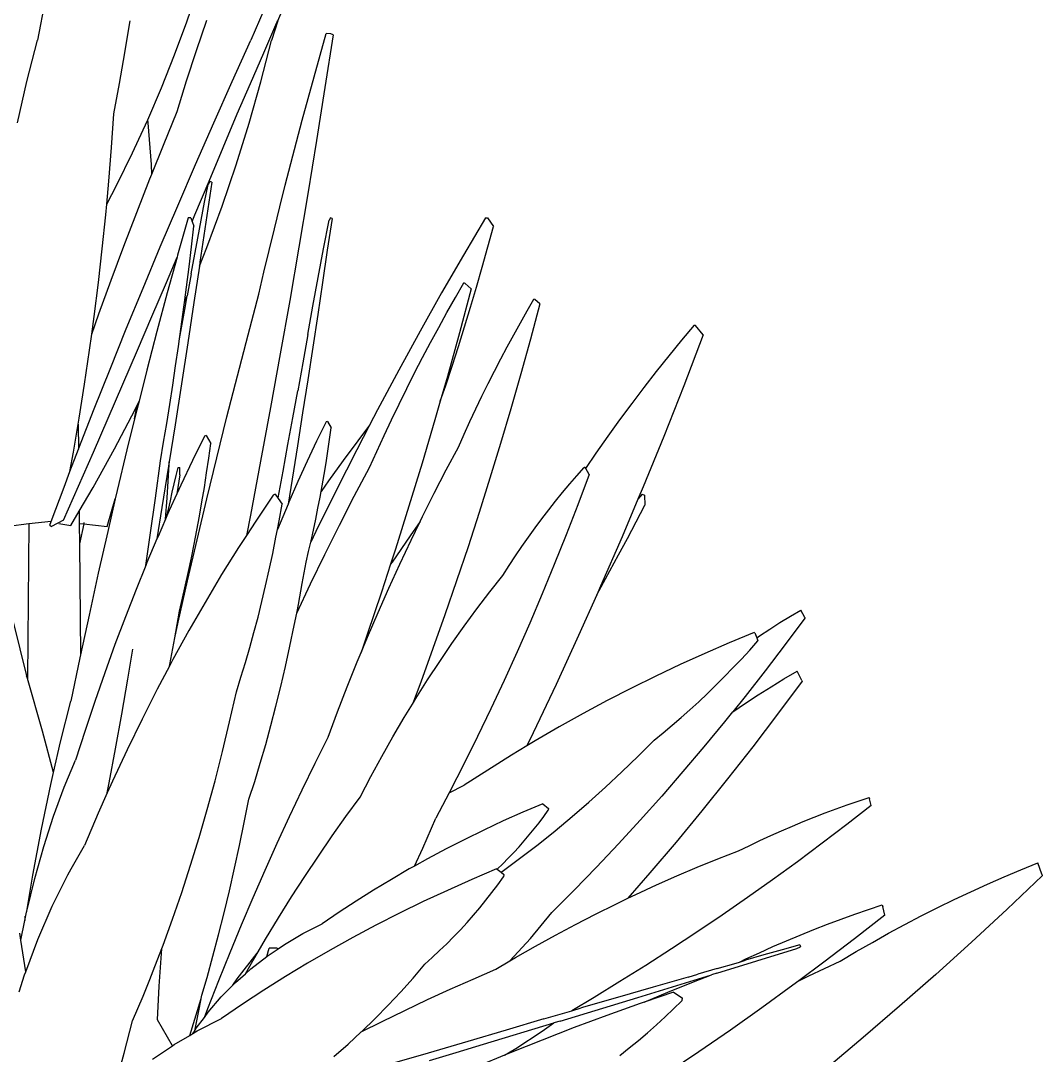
# Model space of a CAD drawing. Header units: metres. Extents: x 244.4 to 340.3, y -4.1 to 64.3.
# Drawn here: x 250.82 to 251.415, y 8.149 to 8.751 of the extents above; entities that cross this region are included whole.
import ezdxf

# ---------------------------------------------------------------- set-up
doc = ezdxf.new("R2010")
doc.units = ezdxf.units.M
doc.layers.add('Edges', color=7, linetype='Continuous')

# ---------------------------------------------------------------- blocks, each defined once
blk = doc.blocks.new('Novo+Sobrado2m fr')
for p, q in [((-4.6717, -0.4665), (-4.66511, -0.4472)), ((-4.61871, -0.4658), (-4.61157, -0.4492)), ((-4.75411, -0.45381), (-4.75853, -0.47722)), ((-4.62418, -0.45381), (-4.63443, -0.47722)), ((-4.70771, -0.48461), (-4.70486, -0.4669)), ((-4.70486, -0.4669), (-4.7047, -0.4658)), ((-4.67882, -0.48574), (-4.6717, -0.4665)), ((-4.66598, -0.48319), (-4.66004, -0.46548)), ((-4.62684, -0.48461), (-4.61918, -0.4669)), ((-4.61871, -0.4658), (-4.62235, -0.47742)), ((-4.61918, -0.4669), (-4.61871, -0.4658)), ((-4.59406, -0.48589), (-4.59051, -0.47334)), ((-4.58652, -0.47404), (-4.59124, -0.5048)), ((-4.58785, -0.47342), (-4.59051, -0.47334)), ((-4.58652, -0.47404), (-4.58785, -0.47342)), ((-4.76484, -0.50125), (-4.75853, -0.47722)), ((-4.64527, -0.50125), (-4.63443, -0.47722)), ((-4.62848, -0.50146), (-4.62235, -0.47742)), ((-4.7108, -0.50234), (-4.70771, -0.48461)), ((-4.68646, -0.50489), (-4.67882, -0.48574)), ((-4.67173, -0.50092), (-4.66598, -0.48319)), ((-4.63455, -0.50234), (-4.62684, -0.48461)), ((-4.59756, -0.49846), (-4.59406, -0.48589)), ((-4.60101, -0.51105), (-4.59756, -0.49846)), ((-4.77028, -0.52536), (-4.76484, -0.50125)), ((-4.71413, -0.52006), (-4.7108, -0.50234)), ((-4.69442, -0.52346), (-4.68646, -0.50489)), ((-4.6773, -0.51865), (-4.67173, -0.50092)), ((-4.65598, -0.52536), (-4.64527, -0.50125)), ((-4.6423, -0.52006), (-4.63455, -0.50234)), ((-4.63532, -0.52556), (-4.62848, -0.50146)), ((-4.59124, -0.5048), (-4.59612, -0.53565)), ((-4.60441, -0.52366), (-4.60101, -0.51105)), ((-4.71548, -0.53964), (-4.71413, -0.52006)), ((-4.70323, -0.54272), (-4.6946, -0.52389)), ((-4.6946, -0.52389), (-4.69442, -0.52346)), ((-4.69419, -0.52536), (-4.69442, -0.52346)), ((-4.68529, -0.53822), (-4.6773, -0.51865)), ((-4.65044, -0.53964), (-4.6423, -0.52006)), ((-4.60775, -0.53629), (-4.60441, -0.52366)), ((-4.69228, -0.54949), (-4.69419, -0.52536)), ((-4.66654, -0.54949), (-4.65598, -0.52536)), ((-4.64286, -0.54969), (-4.63532, -0.52556)), ((-4.61105, -0.54894), (-4.60775, -0.53629)), ((-4.59612, -0.53565), (-4.60116, -0.5666)), ((-4.71705, -0.55926), (-4.71548, -0.53964)), ((-4.69205, -0.55516), (-4.68529, -0.53822)), ((-4.65864, -0.55926), (-4.65044, -0.53964)), ((-4.71233, -0.56132), (-4.70323, -0.54272)), ((-4.69205, -0.55516), (-4.69228, -0.54949)), ((-4.67693, -0.57359), (-4.66654, -0.54949)), ((-4.65108, -0.57379), (-4.64286, -0.54969)), ((-4.61429, -0.5616), (-4.61105, -0.54894)), ((-4.71828, -0.57275), (-4.71705, -0.55926)), ((-4.70079, -0.57749), (-4.69312, -0.55784)), ((-4.69312, -0.55784), (-4.69205, -0.55516)), ((-4.66689, -0.57891), (-4.65864, -0.55926)), ((-4.6571, -0.55993), (-4.66051, -0.58308)), ((-4.65829, -0.55952), (-4.65927, -0.56112)), ((-4.6571, -0.55993), (-4.65829, -0.55952)), ((-4.71828, -0.57275), (-4.71233, -0.56132)), ((-4.66126, -0.57158), (-4.65927, -0.56112)), ((-4.61748, -0.57427), (-4.61429, -0.5616)), ((-4.66518, -0.59244), (-4.66126, -0.57158)), ((-4.60116, -0.5666), (-4.60635, -0.59762)), ((-4.71884, -0.57891), (-4.71828, -0.57275)), ((-4.7083, -0.59718), (-4.70079, -0.57749)), ((-4.68713, -0.59761), (-4.67693, -0.57359)), ((-4.65997, -0.59782), (-4.65108, -0.57379)), ((-4.62062, -0.58695), (-4.61748, -0.57427)), ((-4.72086, -0.59859), (-4.71884, -0.57891)), ((-4.67082, -0.58068), (-4.67697, -0.60237)), ((-4.66937, -0.58064), (-4.67082, -0.58068)), ((-4.66937, -0.58064), (-4.66855, -0.58284)), ((-4.66855, -0.58284), (-4.66689, -0.57891)), ((-4.66855, -0.58284), (-4.66753, -0.58557)), ((-4.66051, -0.58308), (-4.66398, -0.60639)), ((-4.59201, -0.59871), (-4.58884, -0.58197)), ((-4.5871, -0.58101), (-4.58983, -0.59955)), ((-4.58806, -0.58068), (-4.58884, -0.58197)), ((-4.5871, -0.58101), (-4.58806, -0.58068)), ((-4.49769, -0.58064), (-4.51055, -0.60233)), ((-4.49769, -0.58064), (-4.49652, -0.58068)), ((-4.49652, -0.58068), (-4.49313, -0.58561)), ((-4.66893, -0.59745), (-4.66753, -0.58557)), ((-4.6237, -0.59964), (-4.62062, -0.58695)), ((-4.49634, -0.59749), (-4.49313, -0.58561)), ((-4.66904, -0.61323), (-4.66518, -0.59244)), ((-4.72311, -0.61831), (-4.72086, -0.59859)), ((-4.71564, -0.61689), (-4.7083, -0.59718)), ((-4.69712, -0.62151), (-4.68713, -0.59761)), ((-4.67697, -0.60237), (-4.67728, -0.60351)), ((-4.67037, -0.60924), (-4.66893, -0.59745)), ((-4.66434, -0.60877), (-4.65997, -0.59782)), ((-4.62672, -0.61233), (-4.6237, -0.59964)), ((-4.60635, -0.59762), (-4.6117, -0.62872)), ((-4.59513, -0.61539), (-4.59201, -0.59871)), ((-4.58983, -0.59955), (-4.59261, -0.61822)), ((-4.51055, -0.60233), (-4.52328, -0.62436)), ((-4.49962, -0.60928), (-4.49634, -0.59749)), ((-4.68355, -0.61831), (-4.67728, -0.60351)), ((-4.67728, -0.60351), (-4.68303, -0.6244)), ((-4.66398, -0.60639), (-4.66434, -0.60877)), ((-4.67185, -0.62095), (-4.67037, -0.60924)), ((-4.66904, -0.61323), (-4.6714, -0.62615)), ((-4.66434, -0.60877), (-4.66751, -0.62985)), ((-4.62969, -0.62503), (-4.62672, -0.61233)), ((-4.50298, -0.62099), (-4.49962, -0.60928)), ((-4.72557, -0.63804), (-4.72311, -0.61831)), ((-4.72282, -0.63663), (-4.71564, -0.61689)), ((-4.69196, -0.63804), (-4.68355, -0.61831)), ((-4.59819, -0.63201), (-4.59513, -0.61539)), ((-4.59261, -0.61822), (-4.59544, -0.63702)), ((-4.51528, -0.6271), (-4.51032, -0.61856)), ((-4.50964, -0.61894), (-4.51032, -0.61856)), ((-4.50607, -0.62207), (-4.50964, -0.61894)), ((-4.70687, -0.64524), (-4.69712, -0.62151)), ((-4.68303, -0.6244), (-4.68902, -0.64675)), ((-4.67302, -0.62992), (-4.67185, -0.62095)), ((-4.67302, -0.62992), (-4.6714, -0.62615)), ((-4.67282, -0.63393), (-4.6714, -0.62615)), ((-4.63601, -0.64883), (-4.62969, -0.62503)), ((-4.52328, -0.62436), (-4.53586, -0.64671)), ((-4.50607, -0.62207), (-4.51289, -0.64757)), ((-4.50641, -0.63262), (-4.50298, -0.62099)), ((-4.67493, -0.64411), (-4.67337, -0.63258)), ((-4.67337, -0.63258), (-4.67302, -0.62992)), ((-4.66751, -0.62985), (-4.67111, -0.65347)), ((-4.6117, -0.62872), (-4.61721, -0.65989)), ((-4.60118, -0.64855), (-4.59819, -0.63201)), ((-4.52017, -0.63572), (-4.51528, -0.6271)), ((-4.50992, -0.64415), (-4.50641, -0.63262)), ((-4.4735, -0.63482), (-4.46952, -0.62798)), ((-4.46613, -0.63078), (-4.47159, -0.65121)), ((-4.46898, -0.62828), (-4.46952, -0.62798)), ((-4.46613, -0.63078), (-4.46898, -0.62828)), ((-4.72697, -0.64833), (-4.72282, -0.63663)), ((-4.72697, -0.64833), (-4.72557, -0.63804)), ((-4.70041, -0.6578), (-4.69196, -0.63804)), ((-4.6759, -0.65103), (-4.67282, -0.63393)), ((-4.59544, -0.63702), (-4.59832, -0.65594)), ((-4.52499, -0.64443), (-4.52017, -0.63572)), ((-4.47742, -0.64172), (-4.4735, -0.63482)), ((-4.6759, -0.65103), (-4.67493, -0.64411)), ((-4.52975, -0.65321), (-4.52499, -0.64443)), ((-4.51351, -0.6556), (-4.50992, -0.64415)), ((-4.48128, -0.64869), (-4.47742, -0.64172)), ((-4.38345, -0.65197), (-4.37599, -0.64311)), ((-4.37548, -0.6433), (-4.37599, -0.64311)), ((-4.3709, -0.64872), (-4.37548, -0.6433)), ((-4.72826, -0.6578), (-4.72697, -0.64833)), ((-4.71636, -0.66874), (-4.70687, -0.64524)), ((-4.68902, -0.64675), (-4.69493, -0.66943)), ((-4.6422, -0.67266), (-4.63601, -0.64883)), ((-4.60118, -0.64855), (-4.60412, -0.66501)), ((-4.53586, -0.64671), (-4.54829, -0.66939)), ((-4.51289, -0.64757), (-4.51993, -0.67298)), ((-4.48509, -0.65573), (-4.48128, -0.64869)), ((-4.3709, -0.64872), (-4.3823, -0.67843)), ((-4.67818, -0.66691), (-4.67653, -0.65556)), ((-4.67653, -0.65556), (-4.6759, -0.65103)), ((-4.67111, -0.65347), (-4.67477, -0.67723)), ((-4.59832, -0.65594), (-4.60125, -0.67497)), ((-4.53444, -0.66207), (-4.52975, -0.65321)), ((-4.51717, -0.66695), (-4.51351, -0.6556)), ((-4.48885, -0.66282), (-4.48509, -0.65573)), ((-4.47159, -0.65121), (-4.47722, -0.67157)), ((-4.39082, -0.66097), (-4.38345, -0.65197)), ((-4.73117, -0.67758), (-4.72826, -0.6578)), ((-4.70892, -0.67758), (-4.70041, -0.6578)), ((-4.61721, -0.65989), (-4.62286, -0.69113)), ((-4.53906, -0.671), (-4.53444, -0.66207)), ((-4.49255, -0.66998), (-4.48885, -0.66282)), ((-4.39811, -0.6701), (-4.39082, -0.66097)), ((-4.72559, -0.69197), (-4.71636, -0.66874)), ((-4.67986, -0.67817), (-4.67818, -0.66691)), ((-4.60412, -0.66501), (-4.607, -0.68136)), ((-4.52091, -0.67821), (-4.51717, -0.66695)), ((-4.69493, -0.66943), (-4.69948, -0.68741)), ((-4.64827, -0.69653), (-4.6422, -0.67266)), ((-4.54829, -0.66939), (-4.56057, -0.6924)), ((-4.54361, -0.68001), (-4.53906, -0.671)), ((-4.51993, -0.67298), (-4.52409, -0.68751)), ((-4.49619, -0.67719), (-4.49255, -0.66998)), ((-4.47722, -0.67157), (-4.48303, -0.69185)), ((-4.40532, -0.67936), (-4.39811, -0.6701)), ((-4.7343, -0.69737), (-4.73117, -0.67758)), ((-4.71747, -0.69737), (-4.70892, -0.67758)), ((-4.68158, -0.68933), (-4.67986, -0.67817)), ((-4.67477, -0.67723), (-4.67849, -0.70114)), ((-4.60125, -0.67497), (-4.60423, -0.69412)), ((-4.54808, -0.68909), (-4.54361, -0.68001)), ((-4.52409, -0.68751), (-4.52091, -0.67821)), ((-4.49978, -0.68447), (-4.49619, -0.67719)), ((-4.41243, -0.68874), (-4.40532, -0.67936)), ((-4.3823, -0.67843), (-4.39398, -0.70794)), ((-4.60989, -0.69704), (-4.607, -0.68136)), ((-4.5033, -0.6918), (-4.49978, -0.68447)), ((-4.73452, -0.71488), (-4.72559, -0.69197)), ((-4.71373, -0.71509), (-4.70181, -0.69218)), ((-4.70203, -0.69764), (-4.70086, -0.69197)), ((-4.70075, -0.69244), (-4.70203, -0.69764)), ((-4.70181, -0.69218), (-4.70043, -0.68935)), ((-4.70086, -0.69197), (-4.70043, -0.68935)), ((-4.69948, -0.68741), (-4.70075, -0.69244)), ((-4.70043, -0.68935), (-4.69948, -0.68741)), ((-4.68335, -0.70039), (-4.68158, -0.68933)), ((-4.62286, -0.69113), (-4.62867, -0.72242)), ((-4.56057, -0.6924), (-4.56522, -0.70134)), ((-4.55249, -0.69824), (-4.54808, -0.68909)), ((-4.52409, -0.68751), (-4.52717, -0.6983)), ((-4.50677, -0.69918), (-4.5033, -0.6918)), ((-4.48303, -0.69185), (-4.489, -0.71206)), ((-4.41946, -0.69825), (-4.41243, -0.68874)), ((-4.73488, -0.7008), (-4.7343, -0.69737)), ((-4.72606, -0.71716), (-4.71747, -0.69737)), ((-4.70203, -0.69764), (-4.70649, -0.71576)), ((-4.65421, -0.72042), (-4.64827, -0.69653)), ((-4.61276, -0.71267), (-4.60989, -0.69704)), ((-4.60423, -0.69412), (-4.60726, -0.71339)), ((-4.55682, -0.70746), (-4.55249, -0.69824)), ((-4.52717, -0.6983), (-4.53463, -0.72353)), ((-4.4264, -0.70788), (-4.41946, -0.69825)), ((-4.73765, -0.71716), (-4.73488, -0.7008)), ((-4.73488, -0.7008), (-4.73473, -0.71543)), ((-4.68515, -0.71135), (-4.68335, -0.70039)), ((-4.67849, -0.70114), (-4.6819, -0.72281)), ((-4.5905, -0.69946), (-4.59607, -0.71079)), ((-4.58967, -0.69917), (-4.5905, -0.69946)), ((-4.58967, -0.69917), (-4.58751, -0.70289)), ((-4.58848, -0.70979), (-4.58751, -0.70289)), ((-4.56522, -0.70134), (-4.5727, -0.71572)), ((-4.56522, -0.70134), (-4.57211, -0.7105)), ((-4.51019, -0.70662), (-4.50677, -0.69918)), ((-4.66135, -0.7078), (-4.6683, -0.72195)), ((-4.66031, -0.70744), (-4.66135, -0.7078)), ((-4.66031, -0.70744), (-4.65762, -0.71208)), ((-4.59607, -0.71079), (-4.60154, -0.72236)), ((-4.5895, -0.71662), (-4.58848, -0.70979)), ((-4.57211, -0.7105), (-4.58061, -0.72207)), ((-4.56108, -0.71675), (-4.55682, -0.70746)), ((-4.51354, -0.71412), (-4.51019, -0.70662)), ((-4.43325, -0.71763), (-4.4264, -0.70788)), ((-4.39398, -0.70794), (-4.40595, -0.73725)), ((-4.73967, -0.72836), (-4.73473, -0.71543)), ((-4.73473, -0.71543), (-4.73452, -0.71488)), ((-4.7262, -0.73763), (-4.71373, -0.71509)), ((-4.70649, -0.71576), (-4.71214, -0.7394)), ((-4.68699, -0.72221), (-4.68515, -0.71135)), ((-4.65883, -0.7207), (-4.65762, -0.71208)), ((-4.61559, -0.72826), (-4.61276, -0.71267)), ((-4.60726, -0.71339), (-4.61034, -0.73276)), ((-4.59056, -0.72339), (-4.5895, -0.71662)), ((-4.5727, -0.71572), (-4.58468, -0.73936)), ((-4.56526, -0.7261), (-4.56108, -0.71675)), ((-4.52062, -0.72748), (-4.51354, -0.71412)), ((-4.489, -0.71206), (-4.49514, -0.73218)), ((-4.73967, -0.72836), (-4.73765, -0.71716)), ((-4.73469, -0.73697), (-4.72606, -0.71716)), ((-4.68992, -0.74396), (-4.68699, -0.72221)), ((-4.6819, -0.72281), (-4.68227, -0.72519)), ((-4.68197, -0.7243), (-4.6819, -0.72281)), ((-4.6683, -0.72195), (-4.67513, -0.73639)), ((-4.6601, -0.72923), (-4.65883, -0.7207)), ((-4.66002, -0.74432), (-4.65421, -0.72042)), ((-4.62867, -0.72242), (-4.63464, -0.75378)), ((-4.60154, -0.72236), (-4.60691, -0.73417)), ((-4.58061, -0.72207), (-4.58909, -0.73387)), ((-4.43939, -0.7266), (-4.43325, -0.71763)), ((-4.74314, -0.73743), (-4.73967, -0.72836)), ((-4.68227, -0.72519), (-4.68611, -0.74937)), ((-4.68312, -0.74376), (-4.68197, -0.7243)), ((-4.6778, -0.7307), (-4.67666, -0.72597)), ((-4.67666, -0.72597), (-4.67567, -0.72612)), ((-4.67565, -0.73023), (-4.67567, -0.72612)), ((-4.61838, -0.7438), (-4.61559, -0.72826)), ((-4.59168, -0.73009), (-4.59056, -0.72339)), ((-4.57411, -0.74278), (-4.56526, -0.7261)), ((-4.53463, -0.72353), (-4.5423, -0.74865)), ((-4.52758, -0.74098), (-4.52062, -0.72748)), ((-4.44456, -0.73084), (-4.44036, -0.72612)), ((-4.43976, -0.72597), (-4.44036, -0.72612)), ((-4.43939, -0.7266), (-4.43976, -0.72597)), ((-4.43732, -0.73009), (-4.43939, -0.7266)), ((-4.67894, -0.73552), (-4.6778, -0.7307)), ((-4.67565, -0.73023), (-4.67738, -0.74134)), ((-4.66143, -0.73768), (-4.6601, -0.72923)), ((-4.61034, -0.73276), (-4.61269, -0.7474)), ((-4.60691, -0.73417), (-4.61218, -0.7462)), ((-4.58909, -0.73387), (-4.59345, -0.74008)), ((-4.59283, -0.73672), (-4.59168, -0.73009)), ((-4.49514, -0.73218), (-4.50145, -0.75222)), ((-4.44871, -0.73566), (-4.44456, -0.73084)), ((-4.43732, -0.73009), (-4.44395, -0.74775)), ((-4.75064, -0.75744), (-4.74314, -0.73743)), ((-4.74337, -0.75677), (-4.73469, -0.73697)), ((-4.73435, -0.75155), (-4.7262, -0.73763)), ((-4.71214, -0.7394), (-4.7133, -0.74435)), ((-4.68123, -0.74544), (-4.68009, -0.74043)), ((-4.68009, -0.74043), (-4.67894, -0.73552)), ((-4.67513, -0.73639), (-4.67738, -0.74134)), ((-4.66281, -0.74605), (-4.66143, -0.73768)), ((-4.58468, -0.73936), (-4.59651, -0.76331)), ((-4.59404, -0.74329), (-4.59345, -0.74008)), ((-4.59345, -0.74008), (-4.59283, -0.73672)), ((-4.53439, -0.75462), (-4.52758, -0.74098)), ((-4.45688, -0.74559), (-4.45282, -0.74058)), ((-4.45282, -0.74058), (-4.44871, -0.73566)), ((-4.40595, -0.73725), (-4.409, -0.74451)), ((-4.71807, -0.76037), (-4.7133, -0.74435)), ((-4.7133, -0.74435), (-4.71771, -0.76335)), ((-4.69296, -0.76549), (-4.68992, -0.74396)), ((-4.68401, -0.75611), (-4.68312, -0.74376)), ((-4.68238, -0.75055), (-4.68123, -0.74544)), ((-4.67738, -0.74134), (-4.68183, -0.75113)), ((-4.6657, -0.76824), (-4.66002, -0.74432)), ((-4.66426, -0.75433), (-4.66281, -0.74605)), ((-4.62129, -0.74221), (-4.63149, -0.75726)), ((-4.62014, -0.74152), (-4.62129, -0.74221)), ((-4.62014, -0.74152), (-4.61842, -0.74404)), ((-4.61842, -0.74404), (-4.61838, -0.7438)), ((-4.61842, -0.74404), (-4.61614, -0.74738)), ((-4.61218, -0.7462), (-4.61269, -0.7474)), ((-4.59529, -0.74977), (-4.59404, -0.74329)), ((-4.58279, -0.75964), (-4.57411, -0.74278)), ((-4.4609, -0.75069), (-4.45688, -0.74559)), ((-4.409, -0.74451), (-4.4182, -0.76635)), ((-4.40651, -0.74152), (-4.409, -0.74451)), ((-4.40651, -0.74152), (-4.40518, -0.74221)), ((-4.40518, -0.74221), (-4.40502, -0.74807)), ((-4.73917, -0.75977), (-4.73435, -0.75155)), ((-4.73435, -0.75155), (-4.73428, -0.75859)), ((-4.68611, -0.74937), (-4.68904, -0.76766)), ((-4.68319, -0.75423), (-4.68238, -0.75055)), ((-4.68183, -0.75113), (-4.68319, -0.75423)), ((-4.61788, -0.7571), (-4.61614, -0.74738)), ((-4.61269, -0.7474), (-4.61735, -0.75847)), ((-4.59659, -0.75619), (-4.59529, -0.74977)), ((-4.5423, -0.74865), (-4.55017, -0.77367)), ((-4.50145, -0.75222), (-4.50792, -0.77217)), ((-4.46487, -0.75589), (-4.4609, -0.75069)), ((-4.44395, -0.74775), (-4.45073, -0.76524)), ((-4.41006, -0.75779), (-4.40502, -0.74807)), ((-4.76356, -0.75896), (-4.77547, -0.76037)), ((-4.76356, -0.75896), (-4.7645, -0.84903)), ((-4.75064, -0.75744), (-4.76356, -0.75896)), ((-4.75144, -0.75956), (-4.75064, -0.75744)), ((-4.74337, -0.75677), (-4.75037, -0.76037)), ((-4.74617, -0.75864), (-4.73917, -0.75977)), ((-4.73428, -0.75859), (-4.73168, -0.75887)), ((-4.73428, -0.75859), (-4.73415, -0.7705)), ((-4.73168, -0.75887), (-4.73415, -0.7705)), ((-4.73151, -0.75806), (-4.73168, -0.75887)), ((-4.73168, -0.75887), (-4.71807, -0.76037)), ((-4.68401, -0.75611), (-4.68841, -0.76616)), ((-4.68319, -0.75423), (-4.68401, -0.75611)), ((-4.66576, -0.76252), (-4.66426, -0.75433)), ((-4.63464, -0.75378), (-4.63695, -0.76567)), ((-4.63149, -0.75726), (-4.63695, -0.76567)), ((-4.61885, -0.76217), (-4.61788, -0.7571)), ((-4.61735, -0.75847), (-4.61885, -0.76217)), ((-4.59793, -0.76253), (-4.59659, -0.75619)), ((-4.5358, -0.75752), (-4.54161, -0.7658)), ((-4.54108, -0.7684), (-4.5358, -0.75752)), ((-4.5358, -0.75752), (-4.53439, -0.75462)), ((-4.46879, -0.76117), (-4.46487, -0.75589)), ((-4.41513, -0.76741), (-4.41006, -0.75779)), ((-4.75144, -0.75956), (-4.75037, -0.76037)), ((-4.71771, -0.76335), (-4.72319, -0.7876)), ((-4.66732, -0.77062), (-4.66576, -0.76252)), ((-4.61972, -0.76672), (-4.61885, -0.76217)), ((-4.59651, -0.76331), (-4.59948, -0.76947)), ((-4.59932, -0.7688), (-4.59793, -0.76253)), ((-4.5913, -0.77667), (-4.58279, -0.75964)), ((-4.47266, -0.76655), (-4.46879, -0.76117)), ((-4.45073, -0.76524), (-4.45767, -0.78256)), ((-4.73415, -0.7705), (-4.73348, -0.83508)), ((-4.69555, -0.78316), (-4.69296, -0.76549)), ((-4.68904, -0.76766), (-4.69487, -0.78148)), ((-4.68841, -0.76616), (-4.68904, -0.76766)), ((-4.67124, -0.79216), (-4.6657, -0.76824)), ((-4.66894, -0.77862), (-4.66732, -0.77062)), ((-4.63695, -0.76567), (-4.64151, -0.77268)), ((-4.62164, -0.77623), (-4.61972, -0.76672)), ((-4.60075, -0.77498), (-4.59948, -0.76947)), ((-4.59948, -0.76947), (-4.59932, -0.7688)), ((-4.54161, -0.7658), (-4.55213, -0.78111)), ((-4.54762, -0.78231), (-4.54108, -0.7684)), ((-4.47649, -0.77202), (-4.47266, -0.76655)), ((-4.4182, -0.76635), (-4.43072, -0.79524)), ((-4.4202, -0.77692), (-4.41513, -0.76741)), ((-4.64151, -0.77268), (-4.65135, -0.78846)), ((-4.62365, -0.78563), (-4.62164, -0.77623)), ((-4.60223, -0.7811), (-4.60075, -0.77498)), ((-4.59964, -0.79387), (-4.5913, -0.77667)), ((-4.55017, -0.77367), (-4.55301, -0.78241)), ((-4.50792, -0.77217), (-4.51456, -0.79203)), ((-4.48027, -0.77757), (-4.47649, -0.77202)), ((-4.42528, -0.78632), (-4.4202, -0.77692)), ((-4.69555, -0.78316), (-4.70119, -0.79708)), ((-4.69487, -0.78148), (-4.69555, -0.78316)), ((-4.67062, -0.78654), (-4.66894, -0.77862)), ((-4.60441, -0.7936), (-4.60223, -0.7811)), ((-4.55301, -0.78241), (-4.55825, -0.79858)), ((-4.55402, -0.79635), (-4.54762, -0.78231)), ((-4.55213, -0.78111), (-4.55301, -0.78241)), ((-4.48767, -0.78894), (-4.48399, -0.78321)), ((-4.48399, -0.78321), (-4.48027, -0.77757)), ((-4.45767, -0.78256), (-4.46475, -0.79971)), ((-4.72319, -0.7876), (-4.72859, -0.81216)), ((-4.67235, -0.79436), (-4.67062, -0.78654)), ((-4.65135, -0.78846), (-4.661, -0.80459)), ((-4.62574, -0.79492), (-4.62365, -0.78563)), ((-4.49524, -0.79854), (-4.48767, -0.78894)), ((-4.43038, -0.79561), (-4.42528, -0.78632)), ((-4.67666, -0.81608), (-4.67124, -0.79216)), ((-4.67415, -0.80209), (-4.67235, -0.79436)), ((-4.62792, -0.8041), (-4.62574, -0.79492)), ((-4.60768, -0.81095), (-4.59964, -0.79387)), ((-4.60669, -0.80594), (-4.60441, -0.7936)), ((-4.51456, -0.79203), (-4.52136, -0.8118)), ((-4.43072, -0.79524), (-4.43296, -0.80026)), ((-4.70119, -0.79708), (-4.70739, -0.81296)), ((-4.55825, -0.79858), (-4.56654, -0.82337)), ((-4.56029, -0.81052), (-4.55402, -0.79635)), ((-4.50271, -0.80836), (-4.49524, -0.79854)), ((-4.46475, -0.79971), (-4.47199, -0.81668)), ((-4.43296, -0.80026), (-4.44352, -0.82391)), ((-4.43296, -0.80026), (-4.43038, -0.79561)), ((-4.67599, -0.80972), (-4.67415, -0.80209)), ((-4.661, -0.80459), (-4.67046, -0.82108)), ((-4.63019, -0.81316), (-4.62792, -0.8041)), ((-4.60768, -0.81095), (-4.60669, -0.80594)), ((-4.72859, -0.81216), (-4.73348, -0.83508)), ((-4.70739, -0.81296), (-4.71346, -0.82912)), ((-4.67871, -0.82533), (-4.67599, -0.80972)), ((-4.63254, -0.82211), (-4.63019, -0.81316)), ((-4.60909, -0.81811), (-4.60768, -0.81095)), ((-4.5664, -0.82481), (-4.56029, -0.81052)), ((-4.52136, -0.8118), (-4.52833, -0.83147)), ((-4.51006, -0.8184), (-4.50271, -0.80836)), ((-4.32627, -0.81638), (-4.32023, -0.81268)), ((-4.32023, -0.81268), (-4.31415, -0.80907)), ((-4.31186, -0.81349), (-4.31415, -0.80907)), ((-4.31186, -0.81349), (-4.3118, -0.81384)), ((-4.77268, -0.816), (-4.76495, -0.84748)), ((-4.67871, -0.82533), (-4.67666, -0.81608)), ((-4.61159, -0.8301), (-4.60909, -0.81811)), ((-4.5173, -0.82865), (-4.51006, -0.8184)), ((-4.47199, -0.81668), (-4.47937, -0.83348)), ((-4.33227, -0.82019), (-4.32627, -0.81638)), ((-4.3118, -0.81384), (-4.32323, -0.82922)), ((-4.68156, -0.84074), (-4.67871, -0.82533)), ((-4.67046, -0.82108), (-4.67973, -0.83792)), ((-4.63498, -0.83094), (-4.63254, -0.82211)), ((-4.56654, -0.82337), (-4.57012, -0.83377)), ((-4.57012, -0.83377), (-4.5664, -0.82481)), ((-4.44352, -0.82391), (-4.45659, -0.85236)), ((-4.34139, -0.82223), (-4.35578, -0.82814)), ((-4.34094, -0.82228), (-4.34139, -0.82223)), ((-4.34094, -0.82228), (-4.33984, -0.82519)), ((-4.33984, -0.82519), (-4.33823, -0.8241)), ((-4.33984, -0.82519), (-4.33913, -0.82708)), ((-4.33823, -0.8241), (-4.33227, -0.82019)), ((-4.71346, -0.82912), (-4.71939, -0.84556)), ((-4.6375, -0.83965), (-4.63498, -0.83094)), ((-4.6142, -0.84191), (-4.61159, -0.8301)), ((-4.52833, -0.83147), (-4.53545, -0.85103)), ((-4.52441, -0.83911), (-4.5173, -0.82865)), ((-4.35578, -0.82814), (-4.37012, -0.83432)), ((-4.34391, -0.83241), (-4.33913, -0.82708)), ((-4.32323, -0.82922), (-4.33482, -0.84441)), ((-4.73389, -0.83701), (-4.73911, -0.86216)), ((-4.73348, -0.83508), (-4.73389, -0.83701)), ((-4.70603, -0.84936), (-4.70314, -0.83188)), ((-4.57238, -0.83921), (-4.57012, -0.83377)), ((-4.47937, -0.83348), (-4.48689, -0.85009)), ((-4.37012, -0.83432), (-4.38441, -0.84078)), ((-4.35363, -0.8428), (-4.34875, -0.83765)), ((-4.34875, -0.83765), (-4.34391, -0.83241)), ((-4.68176, -0.84178), (-4.68881, -0.85512)), ((-4.67973, -0.83792), (-4.68176, -0.84178)), ((-4.68176, -0.84178), (-4.68156, -0.84074)), ((-4.64011, -0.84824), (-4.6375, -0.83965)), ((-4.61692, -0.85354), (-4.6142, -0.84191)), ((-4.5782, -0.85372), (-4.57238, -0.83921)), ((-4.53141, -0.84977), (-4.52441, -0.83911)), ((-4.38441, -0.84078), (-4.39863, -0.84752)), ((-4.35855, -0.84786), (-4.35363, -0.8428)), ((-4.7645, -0.84903), (-4.76495, -0.84748)), ((-4.75566, -0.87954), (-4.7645, -0.84903)), ((-4.71939, -0.84556), (-4.7252, -0.86227)), ((-4.70954, -0.86972), (-4.70603, -0.84936)), ((-4.6428, -0.8567), (-4.64011, -0.84824)), ((-4.39863, -0.84752), (-4.4128, -0.85453)), ((-4.36353, -0.85282), (-4.35855, -0.84786)), ((-4.33482, -0.84441), (-4.34658, -0.8594)), ((-4.33148, -0.85377), (-4.32393, -0.84914)), ((-4.32393, -0.84914), (-4.31635, -0.84464)), ((-4.31348, -0.85016), (-4.31635, -0.84464)), ((-4.68881, -0.85512), (-4.69769, -0.87265)), ((-4.61975, -0.86499), (-4.61692, -0.85354)), ((-4.58388, -0.86835), (-4.5782, -0.85372)), ((-4.53545, -0.85103), (-4.54027, -0.86388)), ((-4.53829, -0.86065), (-4.53141, -0.84977)), ((-4.48689, -0.85009), (-4.49456, -0.86653)), ((-4.45659, -0.85236), (-4.46994, -0.88057)), ((-4.4128, -0.85453), (-4.4269, -0.86181)), ((-4.36854, -0.85769), (-4.36353, -0.85282)), ((-4.33897, -0.85853), (-4.33148, -0.85377)), ((-4.31341, -0.85059), (-4.32768, -0.86979)), ((-4.31348, -0.85016), (-4.31341, -0.85059)), ((-4.64673, -0.87423), (-4.6428, -0.8567)), ((-4.54027, -0.86388), (-4.53829, -0.86065)), ((-4.3736, -0.86246), (-4.36854, -0.85769)), ((-4.34658, -0.8594), (-4.3538, -0.8684)), ((-4.34641, -0.8634), (-4.33897, -0.85853)), ((-4.7451, -0.8859), (-4.73911, -0.86216)), ((-4.7252, -0.86227), (-4.73087, -0.87925)), ((-4.62269, -0.87625), (-4.61975, -0.86499)), ((-4.54505, -0.87172), (-4.54027, -0.86388)), ((-4.49456, -0.86653), (-4.50238, -0.88277)), ((-4.4269, -0.86181), (-4.44094, -0.86936)), ((-4.38384, -0.87171), (-4.3787, -0.86714)), ((-4.3787, -0.86714), (-4.3736, -0.86246)), ((-4.3538, -0.8684), (-4.34641, -0.8634)), ((-4.71313, -0.88984), (-4.70954, -0.86972)), ((-4.69769, -0.87265), (-4.70638, -0.89053)), ((-4.5894, -0.88307), (-4.58388, -0.86835)), ((-4.55168, -0.883), (-4.54505, -0.87172)), ((-4.44094, -0.86936), (-4.45491, -0.87718)), ((-4.38902, -0.87619), (-4.38384, -0.87171)), ((-4.35383, -0.86842), (-4.35848, -0.87421)), ((-4.35383, -0.86842), (-4.3538, -0.8684)), ((-4.32768, -0.86979), (-4.34215, -0.88876)), ((-4.74918, -0.90372), (-4.75566, -0.87954)), ((-4.73087, -0.87925), (-4.7364, -0.89649)), ((-4.65087, -0.89148), (-4.64673, -0.87423)), ((-4.62573, -0.88731), (-4.62269, -0.87625)), ((-4.45491, -0.87718), (-4.46881, -0.88527)), ((-4.39424, -0.88057), (-4.38902, -0.87619)), ((-4.35848, -0.87421), (-4.37054, -0.88881)), ((-4.59699, -0.89835), (-4.5894, -0.88307)), ((-4.55818, -0.89446), (-4.55168, -0.883)), ((-4.50238, -0.88277), (-4.51033, -0.89882)), ((-4.46994, -0.88057), (-4.47364, -0.88819)), ((-4.46881, -0.88527), (-4.47364, -0.88819)), ((-4.40885, -0.89422), (-4.3995, -0.88485)), ((-4.3995, -0.88485), (-4.39424, -0.88057)), ((-4.74918, -0.90372), (-4.7451, -0.8859)), ((-4.71681, -0.9097), (-4.71313, -0.88984)), ((-4.70638, -0.89053), (-4.71488, -0.90876)), ((-4.65521, -0.90847), (-4.65087, -0.89148)), ((-4.62887, -0.89819), (-4.62573, -0.88731)), ((-4.47364, -0.88819), (-4.48264, -0.89363)), ((-4.37054, -0.88881), (-4.38276, -0.90322)), ((-4.34215, -0.88876), (-4.35682, -0.90748)), ((-4.74304, -0.91231), (-4.7364, -0.89649)), ((-4.56456, -0.90613), (-4.55818, -0.89446)), ((-4.48264, -0.89363), (-4.4964, -0.90226)), ((-4.41832, -0.90336), (-4.40885, -0.89422)), ((-4.75079, -0.91074), (-4.74918, -0.90372)), ((-4.63212, -0.90886), (-4.62887, -0.89819)), ((-4.60445, -0.91375), (-4.59699, -0.89835)), ((-4.51033, -0.89882), (-4.51843, -0.91468)), ((-4.4964, -0.90226), (-4.51008, -0.91115)), ((-4.42788, -0.91227), (-4.41832, -0.90336)), ((-4.38276, -0.90322), (-4.39512, -0.91742)), ((-4.71488, -0.90876), (-4.71795, -0.91562)), ((-4.71795, -0.91562), (-4.71681, -0.9097)), ((-4.65976, -0.92517), (-4.65521, -0.90847)), ((-4.63547, -0.91933), (-4.63212, -0.90886)), ((-4.5708, -0.91798), (-4.56456, -0.90613)), ((-4.35682, -0.90748), (-4.37169, -0.92596)), ((-4.75618, -0.93663), (-4.75079, -0.91074)), ((-4.74922, -0.92911), (-4.74304, -0.91231)), ((-4.71795, -0.91562), (-4.72317, -0.92731)), ((-4.61178, -0.92927), (-4.60445, -0.91375)), ((-4.51887, -0.91552), (-4.52667, -0.93035)), ((-4.51887, -0.91552), (-4.51008, -0.91115)), ((-4.51843, -0.91468), (-4.51887, -0.91552)), ((-4.43754, -0.92095), (-4.42788, -0.91227)), ((-4.63817, -0.93289), (-4.63547, -0.91933)), ((-4.57899, -0.92924), (-4.5708, -0.91798)), ((-4.46441, -0.92189), (-4.47596, -0.92684)), ((-4.46441, -0.92189), (-4.46096, -0.92461)), ((-4.4473, -0.92939), (-4.43754, -0.92095)), ((-4.39512, -0.91742), (-4.40763, -0.93142)), ((-4.28721, -0.92253), (-4.28082, -0.92032)), ((-4.28082, -0.92032), (-4.27441, -0.9182)), ((-4.27441, -0.9182), (-4.27413, -0.91898)), ((-4.27317, -0.92294), (-4.27413, -0.91898)), ((-4.72317, -0.92731), (-4.73127, -0.9462)), ((-4.6645, -0.9416), (-4.65976, -0.92517)), ((-4.47596, -0.92684), (-4.48737, -0.93195)), ((-4.46386, -0.92932), (-4.46123, -0.92565)), ((-4.46096, -0.92461), (-4.46123, -0.92565)), ((-4.37169, -0.92596), (-4.38675, -0.94419)), ((-4.30634, -0.92969), (-4.29998, -0.92722)), ((-4.29998, -0.92722), (-4.2936, -0.92483)), ((-4.2936, -0.92483), (-4.28721, -0.92253)), ((-4.27317, -0.92294), (-4.28739, -0.93403)), ((-4.75494, -0.94686), (-4.74922, -0.92911)), ((-4.64098, -0.94628), (-4.63817, -0.93289)), ((-4.61899, -0.94491), (-4.61178, -0.92927)), ((-4.58707, -0.94069), (-4.57899, -0.92924)), ((-4.53414, -0.94782), (-4.52667, -0.93035)), ((-4.48737, -0.93195), (-4.49862, -0.93723)), ((-4.46936, -0.93653), (-4.46657, -0.93295)), ((-4.46657, -0.93295), (-4.46386, -0.92932)), ((-4.45715, -0.9376), (-4.4473, -0.92939)), ((-4.40763, -0.93142), (-4.42029, -0.94521)), ((-4.31903, -0.9349), (-4.3127, -0.93225)), ((-4.3127, -0.93225), (-4.30634, -0.92969)), ((-4.28739, -0.93403), (-4.30171, -0.94493)), ((-4.76124, -0.9635), (-4.75618, -0.93663)), ((-4.49862, -0.93723), (-4.50972, -0.94266)), ((-4.47517, -0.94353), (-4.47223, -0.94006)), ((-4.47223, -0.94006), (-4.46936, -0.93653)), ((-4.46709, -0.94558), (-4.45715, -0.9376)), ((-4.33166, -0.94045), (-4.32536, -0.93763)), ((-4.32536, -0.93763), (-4.31903, -0.9349)), ((-4.66945, -0.95773), (-4.6645, -0.9416)), ((-4.62606, -0.96067), (-4.61899, -0.94491)), ((-4.59504, -0.95235), (-4.58707, -0.94069)), ((-4.50972, -0.94266), (-4.52067, -0.94825)), ((-4.47819, -0.94695), (-4.47517, -0.94353)), ((-4.47712, -0.95331), (-4.46709, -0.94558)), ((-4.42029, -0.94521), (-4.43308, -0.95879)), ((-4.38675, -0.94419), (-4.402, -0.96218)), ((-4.34422, -0.94633), (-4.33795, -0.94335)), ((-4.33795, -0.94335), (-4.33166, -0.94045)), ((-4.30171, -0.94493), (-4.31613, -0.95566)), ((-4.76019, -0.96552), (-4.75494, -0.94686)), ((-4.73907, -0.95987), (-4.73127, -0.9462)), ((-4.64388, -0.9595), (-4.64098, -0.94628)), ((-4.53908, -0.95823), (-4.53414, -0.94782)), ((-4.52067, -0.94825), (-4.53146, -0.954)), ((-4.48445, -0.95362), (-4.48128, -0.95031)), ((-4.48128, -0.95031), (-4.47819, -0.94695)), ((-4.36247, -0.95404), (-4.35047, -0.9494)), ((-4.35047, -0.9494), (-4.34422, -0.94633)), ((-4.6746, -0.97358), (-4.66945, -0.95773)), ((-4.60291, -0.96419), (-4.59504, -0.95235)), ((-4.53146, -0.954), (-4.53908, -0.95823)), ((-4.49097, -0.96004), (-4.48769, -0.95688)), ((-4.48769, -0.95688), (-4.48445, -0.95362)), ((-4.48724, -0.96079), (-4.47712, -0.95331)), ((-4.37443, -0.9589), (-4.36247, -0.95404)), ((-4.31613, -0.95566), (-4.33063, -0.9662)), ((-4.18595, -0.96035), (-4.17616, -0.95637)), ((-4.17386, -0.96291), (-4.17616, -0.95637)), ((-4.76482, -0.98453), (-4.76124, -0.9635)), ((-4.75005, -0.98149), (-4.741, -0.96324)), ((-4.741, -0.96324), (-4.73907, -0.95987)), ((-4.64688, -0.97256), (-4.64388, -0.9595)), ((-4.63301, -0.97654), (-4.62606, -0.96067)), ((-4.61066, -0.97622), (-4.60291, -0.96419)), ((-4.54209, -0.95991), (-4.55256, -0.96597)), ((-4.53908, -0.95823), (-4.54209, -0.95991)), ((-4.49127, -0.9598), (-4.50569, -0.96598)), ((-4.49127, -0.9598), (-4.49097, -0.96004)), ((-4.49097, -0.96004), (-4.4887, -0.96183)), ((-4.4887, -0.96183), (-4.48724, -0.96079)), ((-4.4887, -0.96183), (-4.48696, -0.96319)), ((-4.48696, -0.96319), (-4.4873, -0.96448)), ((-4.43308, -0.95879), (-4.44602, -0.97215)), ((-4.402, -0.96218), (-4.41484, -0.97693)), ((-4.39826, -0.96921), (-4.38637, -0.96395)), ((-4.38637, -0.96395), (-4.37443, -0.9589)), ((-4.19571, -0.96448), (-4.18595, -0.96035)), ((-4.17353, -0.96388), (-4.19402, -0.98332)), ((-4.17386, -0.96291), (-4.17353, -0.96388)), ((-4.76482, -0.98453), (-4.76019, -0.96552)), ((-4.55256, -0.96597), (-4.56286, -0.97219)), ((-4.50569, -0.96598), (-4.51993, -0.97236)), ((-4.49397, -0.97361), (-4.49059, -0.96908)), ((-4.49059, -0.96908), (-4.4873, -0.96448)), ((-4.41011, -0.97467), (-4.39826, -0.96921)), ((-4.33063, -0.9662), (-4.34522, -0.97656)), ((-4.21513, -0.97317), (-4.20544, -0.96875)), ((-4.20544, -0.96875), (-4.19571, -0.96448)), ((-4.67994, -0.98912), (-4.6746, -0.97358)), ((-4.64998, -0.98546), (-4.64688, -0.97256)), ((-4.6183, -0.98844), (-4.61066, -0.97622)), ((-4.56286, -0.97219), (-4.57301, -0.97857)), ((-4.51993, -0.97236), (-4.53398, -0.97894)), ((-4.49746, -0.97807), (-4.49397, -0.97361)), ((-4.44602, -0.97215), (-4.4591, -0.9853)), ((-4.41484, -0.97693), (-4.41011, -0.97467)), ((-4.22479, -0.97773), (-4.21513, -0.97317)), ((-4.75842, -1.00093), (-4.75005, -0.98149)), ((-4.63982, -0.99252), (-4.63301, -0.97654)), ((-4.57301, -0.97857), (-4.58298, -0.98509)), ((-4.53398, -0.97894), (-4.54784, -0.98572)), ((-4.50103, -0.98247), (-4.49746, -0.97807)), ((-4.43368, -0.98618), (-4.42192, -0.98032)), ((-4.42192, -0.98032), (-4.41484, -0.97693)), ((-4.34522, -0.97656), (-4.35991, -0.98673)), ((-4.27473, -0.98353), (-4.26673, -0.98088)), ((-4.26673, -0.98088), (-4.26639, -0.98185)), ((-4.26519, -0.98681), (-4.26639, -0.98185)), ((-4.23441, -0.98243), (-4.22479, -0.97773)), ((-4.76595, -0.98733), (-4.76598, -0.98999)), ((-4.76598, -0.98999), (-4.76557, -0.98803)), ((-4.76557, -0.98803), (-4.76494, -0.98505)), ((-4.76494, -0.98505), (-4.76482, -0.98453)), ((-4.65318, -0.99817), (-4.64998, -0.98546)), ((-4.58298, -0.98509), (-4.59279, -0.99177)), ((-4.54784, -0.98572), (-4.56151, -0.9927)), ((-4.50847, -0.99108), (-4.50471, -0.98681)), ((-4.50471, -0.98681), (-4.50103, -0.98247)), ((-4.47155, -1.00033), (-4.4591, -0.9853)), ((-4.44539, -0.99223), (-4.43368, -0.98618)), ((-4.35991, -0.98673), (-4.37467, -0.99671)), ((-4.29069, -0.98916), (-4.28272, -0.98629)), ((-4.26519, -0.98681), (-4.28294, -1.00064)), ((-4.28272, -0.98629), (-4.27473, -0.98353)), ((-4.25353, -0.99226), (-4.24399, -0.98727)), ((-4.24399, -0.98727), (-4.23441, -0.98243)), ((-4.19402, -0.98332), (-4.21471, -1.00246)), ((-4.76834, -1.00127), (-4.76598, -0.98999)), ((-4.68548, -1.00437), (-4.67994, -0.98912)), ((-4.64649, -1.0086), (-4.63982, -0.99252)), ((-4.62583, -1.00085), (-4.6183, -0.98844)), ((-4.60405, -0.99756), (-4.59279, -0.99177)), ((-4.56151, -0.9927), (-4.57498, -0.99988)), ((-4.51233, -0.99528), (-4.50847, -0.99108)), ((-4.45704, -0.99847), (-4.44539, -0.99223)), ((-4.3066, -0.99523), (-4.29865, -0.99214)), ((-4.29865, -0.99214), (-4.29069, -0.98916)), ((-4.26303, -0.99738), (-4.25353, -0.99226)), ((-4.76834, -1.00127), (-4.76896, -0.99736)), ((-4.65647, -1.01072), (-4.65318, -0.99817)), ((-4.61475, -1.00389), (-4.60405, -0.99756)), ((-4.57498, -0.99988), (-4.58825, -1.00726)), ((-4.52034, -1.00348), (-4.51629, -0.99941)), ((-4.51629, -0.99941), (-4.51233, -0.99528)), ((-4.48347, -1.01349), (-4.47155, -1.00033)), ((-4.46864, -1.00491), (-4.45704, -0.99847)), ((-4.37467, -0.99671), (-4.38952, -1.00651)), ((-4.32244, -1.00173), (-4.31453, -0.99843)), ((-4.31453, -0.99843), (-4.3066, -0.99523)), ((-4.27248, -1.00265), (-4.26303, -0.99738)), ((-4.76541, -1.01973), (-4.76834, -1.00127)), ((-4.76541, -1.01973), (-4.75842, -1.00093)), ((-4.69121, -1.01932), (-4.68618, -1.00619)), ((-4.68645, -1.00909), (-4.68618, -1.00619)), ((-4.68618, -1.00619), (-4.68548, -1.00437)), ((-4.63011, -1.00813), (-4.62583, -1.00085)), ((-4.62506, -1.0109), (-4.62375, -1.006)), ((-4.61915, -1.00608), (-4.62375, -1.006)), ((-4.61854, -1.00645), (-4.61915, -1.00608)), ((-4.61854, -1.00645), (-4.61475, -1.00389)), ((-4.52447, -1.00747), (-4.52034, -1.00348)), ((-4.48017, -1.01153), (-4.46864, -1.00491)), ((-4.36296, -1.02058), (-4.31638, -1.00618)), ((-4.33821, -1.00866), (-4.33034, -1.00514)), ((-4.33034, -1.00514), (-4.32244, -1.00173)), ((-4.31463, -1.00406), (-4.32501, -1.00699)), ((-4.31638, -1.00618), (-4.31438, -1.00532)), ((-4.31463, -1.00406), (-4.31438, -1.00532)), ((-4.28294, -1.00064), (-4.30082, -1.01426)), ((-4.28189, -1.00805), (-4.27248, -1.00265)), ((-4.21471, -1.00246), (-4.23557, -1.02132)), ((-4.68779, -1.02821), (-4.68645, -1.00909)), ((-4.65987, -1.02309), (-4.65647, -1.01072)), ((-4.65303, -1.02479), (-4.64649, -1.0086)), ((-4.64227, -1.02391), (-4.63075, -1.00889)), ((-4.6344, -1.01814), (-4.62506, -1.0109)), ((-4.63324, -1.01344), (-4.63011, -1.00813)), ((-4.63075, -1.00889), (-4.63011, -1.00813)), ((-4.62506, -1.0109), (-4.62488, -1.01075)), ((-4.62488, -1.01075), (-4.61854, -1.00645)), ((-4.58825, -1.00726), (-4.60132, -1.01483)), ((-4.53303, -1.01525), (-4.5287, -1.01139)), ((-4.5287, -1.01139), (-4.52447, -1.00747)), ((-4.48347, -1.01349), (-4.48017, -1.01153)), ((-4.38952, -1.00651), (-4.40444, -1.01611)), ((-4.34992, -1.01411), (-4.34606, -1.01228)), ((-4.33559, -1.01), (-4.34638, -1.01309)), ((-4.34606, -1.01228), (-4.33821, -1.00866)), ((-4.32501, -1.00699), (-4.33559, -1.01)), ((-4.29124, -1.01359), (-4.28189, -1.00805)), ((-4.63749, -1.02088), (-4.63324, -1.01344)), ((-4.63749, -1.02088), (-4.6344, -1.01814)), ((-4.60132, -1.01483), (-4.61418, -1.0226)), ((-4.53993, -1.02343), (-4.53303, -1.01525)), ((-4.50496, -1.02404), (-4.49164, -1.01835)), ((-4.49164, -1.01835), (-4.48347, -1.01349)), ((-4.40444, -1.01611), (-4.41944, -1.02551)), ((-4.3629, -1.01788), (-4.37414, -1.02116)), ((-4.3629, -1.01788), (-4.35184, -1.01467)), ((-4.35184, -1.01467), (-4.34992, -1.01411)), ((-4.34992, -1.01411), (-4.34638, -1.01309)), ((-4.30082, -1.01426), (-4.3153, -1.02504)), ((-4.30945, -1.02216), (-4.29124, -1.01359)), ((-4.76928, -1.03151), (-4.76607, -1.0215)), ((-4.76607, -1.0215), (-4.76541, -1.01973)), ((-4.69714, -1.03395), (-4.69322, -1.02428)), ((-4.69322, -1.02428), (-4.69121, -1.01932)), ((-4.66281, -1.03337), (-4.65987, -1.02309)), ((-4.6449, -1.02766), (-4.64227, -1.02391)), ((-4.6433, -1.02604), (-4.63749, -1.02088)), ((-4.61418, -1.0226), (-4.62684, -1.03055)), ((-4.54706, -1.03145), (-4.53993, -1.02343)), ((-4.51825, -1.02992), (-4.50496, -1.02404)), ((-4.40896, -1.03469), (-4.36622, -1.02159)), ((-4.37982, -1.02283), (-4.40014, -1.02866)), ((-4.37982, -1.02283), (-4.37414, -1.02116)), ((-4.37667, -1.02563), (-4.36622, -1.02159)), ((-4.36296, -1.02058), (-4.36622, -1.02159)), ((-4.3153, -1.02504), (-4.30945, -1.02216)), ((-4.23557, -1.02132), (-4.25662, -1.03987)), ((-4.6887, -1.04779), (-4.68779, -1.02821)), ((-4.65944, -1.04109), (-4.65303, -1.02479)), ((-4.65157, -1.03443), (-4.6449, -1.02766)), ((-4.6449, -1.02766), (-4.6433, -1.02604)), ((-4.5315, -1.03599), (-4.51825, -1.02992)), ((-4.41944, -1.02551), (-4.43452, -1.03473)), ((-4.40014, -1.02866), (-4.42091, -1.03467)), ((-4.3916, -1.03169), (-4.37667, -1.02563)), ((-4.31881, -1.02765), (-4.33692, -1.04081)), ((-4.3153, -1.02504), (-4.31881, -1.02765)), ((-4.70326, -1.04827), (-4.69714, -1.03395)), ((-4.66694, -1.04729), (-4.66336, -1.03528)), ((-4.66445, -1.04147), (-4.66281, -1.03337)), ((-4.66336, -1.03528), (-4.66281, -1.03337)), ((-4.65918, -1.04329), (-4.65157, -1.03443)), ((-4.62684, -1.03055), (-4.6393, -1.0387)), ((-4.55441, -1.03931), (-4.54706, -1.03145)), ((-4.5447, -1.04224), (-4.5315, -1.03599)), ((-4.45432, -1.04848), (-4.40896, -1.03469)), ((-4.43452, -1.03473), (-4.44748, -1.04245)), ((-4.42091, -1.03467), (-4.4421, -1.04087)), ((-4.40542, -1.03754), (-4.3916, -1.03169)), ((-4.38832, -1.03169), (-4.40542, -1.03754)), ((-4.38832, -1.03169), (-4.38314, -1.03498)), ((-4.38314, -1.03498), (-4.38337, -1.03672)), ((-4.66707, -1.05409), (-4.66445, -1.04147)), ((-4.66144, -1.04633), (-4.65944, -1.04109)), ((-4.6393, -1.0387), (-4.65154, -1.04704)), ((-4.56198, -1.04701), (-4.55441, -1.03931)), ((-4.55787, -1.04867), (-4.5447, -1.04224)), ((-4.46369, -1.04723), (-4.44748, -1.04245)), ((-4.44748, -1.04245), (-4.4421, -1.04087)), ((-4.40777, -1.03835), (-4.427, -1.04521)), ((-4.40542, -1.03754), (-4.40777, -1.03835)), ((-4.39311, -1.04611), (-4.38818, -1.04145)), ((-4.38818, -1.04145), (-4.38337, -1.03672)), ((-4.33692, -1.04081), (-4.35514, -1.05374)), ((-4.25662, -1.03987), (-4.27785, -1.05813)), ((-4.70816, -1.06718), (-4.70326, -1.04827)), ((-4.67998, -1.06285), (-4.6887, -1.04779)), ((-4.66991, -1.05681), (-4.66694, -1.04729)), ((-4.66611, -1.0526), (-4.66144, -1.04633)), ((-4.6656, -1.05426), (-4.65154, -1.04704)), ((-4.66144, -1.04633), (-4.65918, -1.04329)), ((-4.56977, -1.05454), (-4.56198, -1.04701)), ((-4.46369, -1.04723), (-4.48565, -1.05376)), ((-4.45432, -1.04848), (-4.45786, -1.04955)), ((-4.427, -1.04521), (-4.44601, -1.05226)), ((-4.39816, -1.05072), (-4.39311, -1.04611)), ((-4.66814, -1.05576), (-4.66707, -1.05409)), ((-4.66814, -1.05576), (-4.6656, -1.05426)), ((-4.66707, -1.05409), (-4.66611, -1.0526)), ((-4.57007, -1.05482), (-4.55787, -1.04867)), ((-4.57007, -1.05482), (-4.56977, -1.05454)), ((-4.48565, -1.05376), (-4.50796, -1.06045)), ((-4.49896, -1.06193), (-4.45786, -1.04955)), ((-4.48005, -1.06439), (-4.46471, -1.0544)), ((-4.44601, -1.05226), (-4.4648, -1.05952)), ((-4.46471, -1.0544), (-4.45786, -1.04955)), ((-4.40332, -1.05526), (-4.39816, -1.05072)), ((-4.35514, -1.05374), (-4.37347, -1.06644)), ((-4.67896, -1.06216), (-4.66991, -1.05681)), ((-4.66991, -1.05681), (-4.66814, -1.05576)), ((-4.57778, -1.06191), (-4.57007, -1.05482)), ((-4.50796, -1.06045), (-4.53119, -1.06718)), ((-4.4648, -1.05952), (-4.48335, -1.06696)), ((-4.41399, -1.06415), (-4.4086, -1.05974)), ((-4.4086, -1.05974), (-4.40332, -1.05526)), ((-4.27785, -1.05813), (-4.29925, -1.07608)), ((-4.6916, -1.07074), (-4.67998, -1.06285)), ((-4.67998, -1.06285), (-4.67896, -1.06216)), ((-4.586, -1.06911), (-4.57778, -1.06191)), ((-4.51475, -1.06677), (-4.49896, -1.06193)), ((-4.48672, -1.06837), (-4.48005, -1.06439)), ((-4.4195, -1.0685), (-4.41399, -1.06415)), ((-4.37347, -1.06644), (-4.3919, -1.0789)), ((-4.71268, -1.08376), (-4.70816, -1.06718)), ((-4.53119, -1.06718), (-4.55481, -1.07407)), ((-4.53029, -1.07149), (-4.51475, -1.06677)), ((-4.48672, -1.06837), (-4.50168, -1.07461)), ((-4.48335, -1.06696), (-4.48672, -1.06837))]:
    blk.add_line(p, q)

msp = doc.modelspace()

# ---------------------------------------------------------------- block references
at = {"layer": 'Edges'}
msp.add_blockref('Novo+Sobrado2m fr', (255.5882, 9.21727), dxfattribs=at)

doc.saveas('drawing.dxf')
